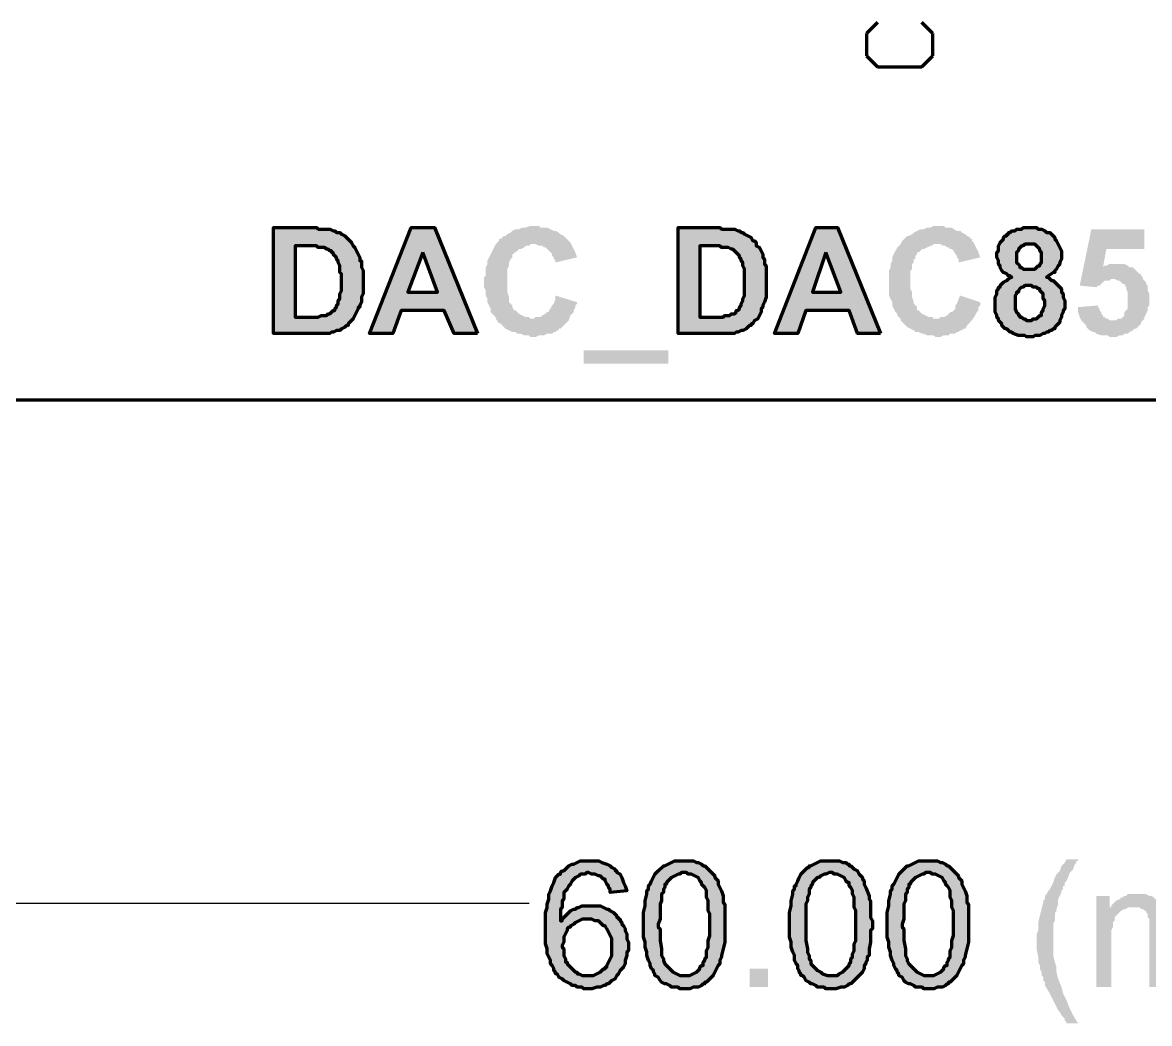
# Model space of a CAD drawing. Header units: millimetres. Extents: x 0.6 to 86.1, y 0.6 to 60.6.
# Drawn here: x 25.42 to 42.67, y 0.64 to 15.97 of the extents above; entities that cross this region are included whole.
import ezdxf

# ---------------------------------------------------------------- set-up
doc = ezdxf.new("R2010")
doc.units = ezdxf.units.MM
doc.layers.add('PDF3_0', color=7, linetype='Continuous')

msp = doc.modelspace()

# ---------------------------------------------------------------- hatches: boundary and pattern name
at = {"layer": 'PDF3_0', "true_color": 0x008000}
h = msp.add_hatch(color=96, dxfattribs=at)
h.paths.add_polyline_path([(29.946, 12.809), (29.997, 12.809), (30.023, 12.809), (30.124, 12.809), (30.175, 12.783), (30.2, 12.783), (30.226, 12.758), (30.277, 12.758), (30.302, 12.732), (30.352, 12.707), (30.378, 12.682), (30.454, 12.606), (30.48, 12.555), (30.505, 12.529), (30.53, 12.479), (30.581, 12.377), (30.581, 12.326), (30.607, 12.326), (30.607, 12.225), (30.632, 12.174), (30.632, 11.818), (30.607, 11.767), (30.607, 11.691), (30.581, 11.641), (30.581, 11.615), (30.556, 11.615), (30.556, 11.59), (30.53, 11.539), (30.505, 11.488), (30.48, 11.437), (30.403, 11.361), (30.403, 11.335), (30.378, 11.335), (30.352, 11.31), (30.302, 11.284), (30.277, 11.26), (30.226, 11.26), (30.175, 11.234), (30.149, 11.234), (30.124, 11.209), (29.261, 11.209), (29.261, 12.834), (29.921, 12.834)])
h.paths.add_polyline_path([(29.819, 12.555), (29.591, 12.555), (29.591, 11.463), (29.946, 11.463), (29.997, 11.488), (30.074, 11.488), (30.099, 11.513), (30.124, 11.513), (30.175, 11.564), (30.2, 11.564), (30.2, 11.59), (30.226, 11.615), (30.226, 11.641), (30.251, 11.666), (30.251, 11.716), (30.277, 11.742), (30.277, 11.818), (30.302, 11.869), (30.302, 12.123), (30.277, 12.148), (30.277, 12.25), (30.251, 12.3), (30.251, 12.326), (30.226, 12.351), (30.226, 12.377), (30.175, 12.428), (30.175, 12.453), (30.149, 12.453), (30.149, 12.479), (30.124, 12.479), (30.099, 12.504), (30.074, 12.504), (30.048, 12.529), (29.946, 12.529), (29.921, 12.555), (29.845, 12.555)], flags=16)
h = msp.add_hatch(color=96, dxfattribs=at)
h.paths.add_polyline_path([(32.384, 11.209), (32.029, 11.209), (31.877, 11.564), (31.216, 11.564), (31.09, 11.209), (30.733, 11.209), (31.368, 12.834), (31.725, 12.834)])
h.paths.add_polyline_path([(31.546, 12.453), (31.318, 11.844), (31.775, 11.844)], flags=16)
for points in [[(33.299, 12.86), (33.325, 12.86), (33.35, 12.834), (33.451, 12.834), (33.553, 12.783), (33.579, 12.783), (33.629, 12.758), (33.654, 12.732), (33.705, 12.707), (33.731, 12.682), (33.782, 12.631), (33.807, 12.606), (33.858, 12.504), (33.883, 12.453), (33.909, 12.377), (33.579, 12.3), (33.579, 12.326), (33.553, 12.351), (33.553, 12.377), (33.528, 12.402), (33.528, 12.428), (33.477, 12.479), (33.451, 12.504), (33.426, 12.529), (33.4, 12.529), (33.376, 12.555), (33.325, 12.555), (33.274, 12.58), (33.197, 12.58), (33.172, 12.555), (33.121, 12.555), (33.096, 12.529), (33.045, 12.504), (33.019, 12.504), (32.994, 12.479), (32.969, 12.453), (32.944, 12.453), (32.944, 12.428), (32.918, 12.428), (32.918, 12.377), (32.893, 12.351), (32.867, 12.3), (32.867, 12.25), (32.842, 12.199), (32.842, 11.844), (32.867, 11.767), (32.867, 11.691), (32.893, 11.666), (32.918, 11.641), (32.918, 11.615), (32.944, 11.564), (32.969, 11.564), (32.994, 11.539), (33.019, 11.513), (33.07, 11.488), (33.121, 11.463), (33.172, 11.463), (33.197, 11.437), (33.248, 11.437), (33.274, 11.463), (33.35, 11.463), (33.376, 11.488), (33.426, 11.513), (33.451, 11.539), (33.477, 11.539), (33.477, 11.564), (33.502, 11.59), (33.528, 11.641), (33.553, 11.666), (33.579, 11.742), (33.579, 11.793), (33.909, 11.691), (33.909, 11.666), (33.883, 11.641), (33.883, 11.615), (33.858, 11.564), (33.858, 11.539), (33.807, 11.488), (33.782, 11.412), (33.654, 11.284), (33.629, 11.284), (33.629, 11.26), (33.603, 11.26), (33.579, 11.234), (33.553, 11.234), (33.528, 11.209), (33.451, 11.209), (33.4, 11.183), (33.325, 11.183), (33.274, 11.158), (33.197, 11.158), (33.172, 11.183), (33.096, 11.183), (33.045, 11.209), (32.994, 11.209), (32.969, 11.234), (32.918, 11.234), (32.867, 11.26), (32.816, 11.284), (32.791, 11.31), (32.741, 11.361), (32.69, 11.386), (32.69, 11.412), (32.664, 11.437), (32.664, 11.463), (32.639, 11.488), (32.588, 11.539), (32.588, 11.59), (32.563, 11.641), (32.537, 11.691), (32.537, 11.742), (32.512, 11.793), (32.512, 11.869), (32.486, 11.92), (32.486, 12.072), (32.512, 12.097), (32.512, 12.225), (32.537, 12.276), (32.537, 12.326), (32.563, 12.377), (32.588, 12.428), (32.613, 12.479), (32.639, 12.529), (32.664, 12.58), (32.715, 12.631), (32.715, 12.657), (32.741, 12.657), (32.791, 12.707), (32.816, 12.707), (32.842, 12.732), (32.893, 12.758), (32.918, 12.783), (32.969, 12.809), (33.019, 12.809), (33.07, 12.834), (33.121, 12.834), (33.197, 12.86), (33.274, 12.86)], [(39.497, 12.86), (39.522, 12.86), (39.548, 12.834), (39.649, 12.834), (39.674, 12.809), (39.725, 12.783), (39.776, 12.783), (39.801, 12.758), (39.852, 12.732), (39.878, 12.707), (39.929, 12.682), (39.929, 12.657), (39.954, 12.657), (39.954, 12.631), (39.979, 12.606), (40.03, 12.504), (40.055, 12.453), (40.081, 12.377), (39.751, 12.3), (39.751, 12.351), (39.725, 12.377), (39.725, 12.402), (39.7, 12.428), (39.674, 12.479), (39.649, 12.504), (39.623, 12.504), (39.598, 12.529), (39.573, 12.529), (39.548, 12.555), (39.522, 12.555), (39.471, 12.58), (39.369, 12.58), (39.345, 12.555), (39.319, 12.555), (39.217, 12.504), (39.192, 12.504), (39.166, 12.479), (39.141, 12.453), (39.116, 12.453), (39.116, 12.428), (39.09, 12.402), (39.09, 12.351), (39.065, 12.351), (39.065, 12.3), (39.039, 12.276), (39.039, 12.199), (39.014, 12.174), (39.014, 11.894), (39.039, 11.844), (39.039, 11.767), (39.065, 11.691), (39.065, 11.666), (39.116, 11.615), (39.116, 11.564), (39.141, 11.564), (39.166, 11.539), (39.192, 11.513), (39.243, 11.488), (39.294, 11.463), (39.345, 11.463), (39.369, 11.437), (39.446, 11.437), (39.471, 11.463), (39.522, 11.463), (39.573, 11.488), (39.623, 11.539), (39.649, 11.539), (39.7, 11.59), (39.7, 11.641), (39.725, 11.666), (39.751, 11.742), (39.776, 11.793), (40.081, 11.691), (40.081, 11.641), (40.055, 11.615), (40.055, 11.564), (40.03, 11.539), (40.004, 11.488), (39.954, 11.412), (39.878, 11.335), (39.852, 11.284), (39.827, 11.284), (39.801, 11.26), (39.776, 11.26), (39.751, 11.234), (39.725, 11.234), (39.7, 11.209), (39.623, 11.209), (39.598, 11.183), (39.522, 11.183), (39.471, 11.158), (39.395, 11.158), (39.369, 11.183), (39.268, 11.183), (39.217, 11.209), (39.192, 11.209), (39.141, 11.234), (39.09, 11.234), (39.065, 11.26), (39.014, 11.284), (38.963, 11.31), (38.913, 11.361), (38.862, 11.412), (38.862, 11.437), (38.836, 11.463), (38.811, 11.488), (38.811, 11.513), (38.785, 11.539), (38.734, 11.641), (38.734, 11.691), (38.71, 11.742), (38.684, 11.793), (38.684, 12.174), (38.71, 12.225), (38.71, 12.276), (38.734, 12.326), (38.734, 12.377), (38.785, 12.479), (38.811, 12.529), (38.862, 12.58), (38.887, 12.631), (38.963, 12.707), (38.988, 12.707), (39.039, 12.732), (39.065, 12.758), (39.116, 12.783), (39.166, 12.809), (39.217, 12.809), (39.268, 12.834), (39.319, 12.834), (39.369, 12.86), (39.471, 12.86)], [(42.596, 12.504), (42.012, 12.504), (41.961, 12.225), (41.986, 12.25), (42.012, 12.25), (42.062, 12.276), (42.29, 12.276), (42.341, 12.25), (42.367, 12.225), (42.418, 12.225), (42.443, 12.199), (42.519, 12.123), (42.545, 12.123), (42.545, 12.097), (42.57, 12.072), (42.57, 12.047), (42.621, 11.996), (42.621, 11.971), (42.646, 11.945), (42.646, 11.869), (42.671, 11.818), (42.671, 11.641), (42.646, 11.615), (42.646, 11.564), (42.621, 11.513), (42.596, 11.463), (42.596, 11.437), (42.545, 11.386), (42.545, 11.361), (42.468, 11.284), (42.443, 11.284), (42.418, 11.26), (42.367, 11.234), (42.341, 11.209), (42.29, 11.209), (42.265, 11.183), (42.215, 11.183), (42.164, 11.158), (42.062, 11.158), (42.036, 11.183), (41.935, 11.183), (41.859, 11.209), (41.833, 11.234), (41.808, 11.234), (41.757, 11.26), (41.732, 11.284), (41.706, 11.31), (41.706, 11.335), (41.63, 11.412), (41.605, 11.463), (41.58, 11.539), (41.58, 11.615), (41.884, 11.641), (41.884, 11.615), (41.91, 11.59), (41.91, 11.564), (41.935, 11.539), (41.935, 11.513), (41.961, 11.488), (41.961, 11.463), (41.986, 11.463), (42.012, 11.437), (42.036, 11.437), (42.062, 11.412), (42.164, 11.412), (42.189, 11.437), (42.24, 11.437), (42.265, 11.463), (42.29, 11.488), (42.29, 11.539), (42.341, 11.59), (42.341, 11.844), (42.316, 11.894), (42.316, 11.92), (42.29, 11.971), (42.265, 11.971), (42.24, 11.996), (42.215, 12.021), (42.189, 12.021), (42.138, 12.047), (42.087, 12.047), (42.062, 12.021), (41.986, 12.021), (41.91, 11.945), (41.884, 11.945), (41.859, 11.92), (41.605, 11.945), (41.783, 12.809), (42.596, 12.809)], [(35.306, 10.751), (34.01, 10.751), (34.01, 10.955), (35.306, 10.955)], [(41.58, 3.157), (41.58, 3.132), (41.554, 3.132), (41.554, 3.107), (41.529, 3.081), (41.503, 3.005), (41.452, 2.954), (41.427, 2.878), (41.402, 2.827), (41.376, 2.801), (41.376, 2.75), (41.351, 2.75), (41.351, 2.7), (41.325, 2.675), (41.325, 2.649), (41.274, 2.547), (41.274, 2.472), (41.249, 2.395), (41.249, 2.344), (41.224, 2.344), (41.224, 2.217), (41.199, 2.166), (41.199, 1.684), (41.224, 1.582), (41.249, 1.507), (41.249, 1.43), (41.274, 1.328), (41.325, 1.201), (41.351, 1.1), (41.402, 0.998), (41.452, 0.872), (41.503, 0.77), (41.58, 0.643), (41.402, 0.643), (41.402, 0.668), (41.376, 0.694), (41.376, 0.719), (41.325, 0.77), (41.3, 0.821), (41.274, 0.846), (41.249, 0.897), (41.224, 0.947), (41.199, 0.998), (41.148, 1.1), (41.071, 1.227), (41.071, 1.278), (41.046, 1.303), (41.046, 1.354), (41.02, 1.379), (41.02, 1.43), (40.995, 1.481), (40.995, 1.531), (40.97, 1.582), (40.97, 1.659), (40.945, 1.785), (40.945, 2.014), (40.97, 2.065), (40.97, 2.192), (40.995, 2.294), (41.02, 2.395), (41.046, 2.497), (41.046, 2.523), (41.071, 2.547), (41.071, 2.598), (41.097, 2.624), (41.122, 2.675), (41.148, 2.7), (41.173, 2.75), (41.199, 2.801), (41.224, 2.878), (41.249, 2.929), (41.3, 2.979), (41.325, 3.056), (41.376, 3.107), (41.402, 3.157)], [(43.357, 2.624), (43.383, 2.624), (43.434, 2.624), (43.484, 2.598), (43.586, 2.547), (43.637, 2.523), (43.663, 2.497), (43.663, 2.472), (43.687, 2.446), (43.687, 2.421), (43.713, 2.395), (43.713, 2.344), (43.738, 2.319), (43.738, 1.201), (43.51, 1.201), (43.51, 2.217), (43.484, 2.268), (43.484, 2.319), (43.459, 2.319), (43.459, 2.344), (43.408, 2.395), (43.383, 2.395), (43.357, 2.421), (43.18, 2.421), (43.129, 2.395), (43.103, 2.395), (43.052, 2.37), (43.027, 2.319), (43.002, 2.319), (42.976, 2.294), (42.976, 2.243), (42.951, 2.217), (42.925, 2.166), (42.925, 1.201), (42.671, 1.201), (42.671, 2.243), (42.646, 2.268), (42.646, 2.319), (42.621, 2.344), (42.621, 2.37), (42.596, 2.37), (42.57, 2.395), (42.545, 2.395), (42.519, 2.421), (42.341, 2.421), (42.316, 2.395), (42.29, 2.395), (42.24, 2.37), (42.215, 2.344), (42.189, 2.319), (42.138, 2.268), (42.138, 2.217), (42.113, 2.192), (42.113, 2.116), (42.087, 2.065), (42.087, 1.201), (41.859, 1.201), (41.859, 2.598), (42.062, 2.598), (42.062, 2.421), (42.087, 2.421), (42.087, 2.446), (42.164, 2.523), (42.215, 2.547), (42.24, 2.573), (42.265, 2.573), (42.29, 2.598), (42.316, 2.598), (42.341, 2.624), (42.621, 2.624), (42.671, 2.598), (42.697, 2.598), (42.748, 2.573), (42.748, 2.547), (42.773, 2.547), (42.799, 2.523), (42.824, 2.497), (42.849, 2.472), (42.874, 2.421), (42.874, 2.395), (42.9, 2.395), (42.9, 2.421), (43.002, 2.523), (43.027, 2.547), (43.052, 2.547), (43.103, 2.573), (43.129, 2.598), (43.18, 2.624), (43.332, 2.624)], [(36.83, 1.201), (36.55, 1.201), (36.55, 1.481), (36.83, 1.481)]]:
    msp.add_hatch(color=96, dxfattribs=at).paths.add_polyline_path(points, flags=16)
h = msp.add_hatch(color=96, dxfattribs=at)
h.paths.add_polyline_path([(36.118, 12.809), (36.169, 12.809), (36.22, 12.809), (36.322, 12.809), (36.372, 12.783), (36.398, 12.783), (36.423, 12.758), (36.449, 12.758), (36.474, 12.732), (36.525, 12.707), (36.576, 12.682), (36.601, 12.631), (36.627, 12.631), (36.652, 12.606), (36.652, 12.555), (36.702, 12.529), (36.728, 12.479), (36.753, 12.428), (36.753, 12.377), (36.779, 12.351), (36.779, 12.276), (36.804, 12.25), (36.804, 11.767), (36.779, 11.691), (36.753, 11.641), (36.753, 11.615), (36.728, 11.59), (36.728, 11.539), (36.702, 11.488), (36.678, 11.437), (36.627, 11.412), (36.601, 11.361), (36.576, 11.361), (36.576, 11.335), (36.55, 11.335), (36.499, 11.284), (36.449, 11.26), (36.423, 11.26), (36.372, 11.234), (36.347, 11.234), (36.322, 11.209), (35.458, 11.209), (35.458, 12.834), (36.093, 12.834)])
h.paths.add_polyline_path([(35.992, 12.555), (35.788, 12.555), (35.788, 11.463), (36.144, 11.463), (36.169, 11.488), (36.246, 11.488), (36.271, 11.513), (36.322, 11.513), (36.347, 11.539), (36.347, 11.564), (36.372, 11.564), (36.398, 11.59), (36.398, 11.615), (36.423, 11.641), (36.423, 11.666), (36.449, 11.716), (36.449, 11.742), (36.474, 11.793), (36.474, 12.199), (36.449, 12.25), (36.449, 12.3), (36.423, 12.326), (36.423, 12.351), (36.398, 12.377), (36.398, 12.402), (36.322, 12.479), (36.296, 12.504), (36.271, 12.504), (36.22, 12.529), (36.118, 12.529), (36.093, 12.555), (36.043, 12.555)], flags=16)
h = msp.add_hatch(color=96, dxfattribs=at)
h.paths.add_polyline_path([(38.557, 11.209), (38.201, 11.209), (38.074, 11.564), (37.414, 11.564), (37.287, 11.209), (36.931, 11.209), (37.566, 12.834), (37.897, 12.834)])
h.paths.add_polyline_path([(37.718, 12.453), (37.515, 11.844), (37.947, 11.844)], flags=16)
h = msp.add_hatch(color=96, dxfattribs=at)
h.paths.add_polyline_path([(40.868, 12.834), (40.894, 12.834), (40.919, 12.834), (40.945, 12.834), (40.97, 12.809), (41.02, 12.809), (41.071, 12.783), (41.097, 12.758), (41.148, 12.758), (41.224, 12.682), (41.224, 12.657), (41.249, 12.631), (41.3, 12.529), (41.325, 12.479), (41.325, 12.351), (41.3, 12.3), (41.3, 12.276), (41.274, 12.25), (41.249, 12.199), (41.224, 12.174), (41.224, 12.148), (41.199, 12.148), (41.173, 12.123), (41.122, 12.097), (41.097, 12.072), (41.122, 12.072), (41.173, 12.021), (41.199, 12.021), (41.249, 11.971), (41.325, 11.894), (41.325, 11.844), (41.351, 11.818), (41.351, 11.767), (41.376, 11.716), (41.376, 11.59), (41.351, 11.564), (41.351, 11.539), (41.325, 11.488), (41.325, 11.463), (41.3, 11.412), (41.3, 11.386), (41.224, 11.31), (41.224, 11.284), (41.199, 11.284), (41.173, 11.26), (41.148, 11.26), (41.122, 11.234), (41.097, 11.234), (41.071, 11.209), (41.046, 11.209), (40.995, 11.183), (40.919, 11.183), (40.894, 11.158), (40.792, 11.158), (40.767, 11.183), (40.665, 11.183), (40.588, 11.209), (40.564, 11.234), (40.538, 11.234), (40.513, 11.26), (40.487, 11.284), (40.462, 11.284), (40.411, 11.335), (40.411, 11.361), (40.385, 11.386), (40.361, 11.412), (40.361, 11.437), (40.335, 11.463), (40.335, 11.488), (40.31, 11.539), (40.31, 11.767), (40.335, 11.818), (40.335, 11.869), (40.361, 11.894), (40.361, 11.92), (40.385, 11.92), (40.385, 11.945), (40.436, 11.996), (40.487, 12.021), (40.513, 12.047), (40.564, 12.072), (40.538, 12.097), (40.513, 12.097), (40.487, 12.123), (40.436, 12.148), (40.411, 12.174), (40.385, 12.225), (40.385, 12.25), (40.361, 12.276), (40.361, 12.326), (40.335, 12.377), (40.335, 12.453), (40.361, 12.479), (40.361, 12.555), (40.385, 12.606), (40.436, 12.657), (40.436, 12.682), (40.462, 12.707), (40.487, 12.707), (40.487, 12.732), (40.513, 12.732), (40.513, 12.758), (40.538, 12.758), (40.564, 12.783), (40.614, 12.783), (40.639, 12.809), (40.716, 12.809), (40.741, 12.834), (40.843, 12.834)])
h.paths.add_polyline_path([(40.843, 11.945), (40.817, 11.945), (40.792, 11.945), (40.767, 11.945), (40.741, 11.92), (40.716, 11.92), (40.69, 11.894), (40.665, 11.869), (40.665, 11.844), (40.639, 11.844), (40.639, 11.818), (40.614, 11.793), (40.614, 11.59), (40.639, 11.539), (40.665, 11.513), (40.665, 11.488), (40.69, 11.488), (40.69, 11.463), (40.716, 11.463), (40.741, 11.437), (40.767, 11.437), (40.792, 11.412), (40.868, 11.412), (40.894, 11.437), (40.945, 11.437), (40.995, 11.488), (41.02, 11.488), (41.02, 11.539), (41.046, 11.564), (41.046, 11.59), (41.071, 11.641), (41.071, 11.716), (41.046, 11.742), (41.046, 11.818), (40.995, 11.869), (40.995, 11.894), (40.97, 11.894), (40.945, 11.92), (40.894, 11.92), (40.868, 11.945)], flags=16)
h.paths.add_polyline_path([(40.843, 12.58), (40.817, 12.58), (40.792, 12.58), (40.767, 12.58), (40.741, 12.555), (40.716, 12.555), (40.665, 12.504), (40.665, 12.479), (40.639, 12.453), (40.639, 12.3), (40.665, 12.276), (40.69, 12.25), (40.69, 12.225), (40.716, 12.225), (40.741, 12.199), (40.919, 12.199), (40.97, 12.25), (40.995, 12.25), (40.995, 12.276), (41.02, 12.3), (41.02, 12.453), (40.995, 12.479), (40.995, 12.504), (40.97, 12.529), (40.919, 12.58), (40.868, 12.58)], flags=16)
h = msp.add_hatch(color=96, dxfattribs=at)
h.paths.add_polyline_path([(34.137, 3.132), (34.163, 3.132), (34.188, 3.132), (34.239, 3.132), (34.29, 3.107), (34.366, 3.081), (34.417, 3.056), (34.442, 3.03), (34.493, 3.005), (34.493, 2.979), (34.518, 2.979), (34.518, 2.954), (34.569, 2.929), (34.595, 2.878), (34.62, 2.801), (34.645, 2.75), (34.67, 2.675), (34.417, 2.649), (34.417, 2.7), (34.392, 2.726), (34.392, 2.75), (34.366, 2.776), (34.341, 2.827), (34.341, 2.852), (34.315, 2.852), (34.264, 2.903), (34.239, 2.903), (34.188, 2.929), (34.137, 2.929), (34.086, 2.954), (34.061, 2.954), (34.035, 2.929), (33.96, 2.929), (33.934, 2.903), (33.883, 2.878), (33.832, 2.827), (33.807, 2.776), (33.782, 2.75), (33.756, 2.7), (33.705, 2.649), (33.705, 2.547), (33.68, 2.523), (33.68, 2.421), (33.654, 2.395), (33.654, 2.217), (33.68, 2.217), (33.68, 2.243), (33.731, 2.294), (33.782, 2.344), (33.807, 2.37), (33.858, 2.395), (33.883, 2.395), (33.909, 2.421), (33.934, 2.421), (33.985, 2.446), (34.264, 2.446), (34.366, 2.395), (34.392, 2.395), (34.417, 2.37), (34.467, 2.344), (34.493, 2.319), (34.518, 2.294), (34.518, 2.268), (34.544, 2.268), (34.544, 2.243), (34.569, 2.243), (34.569, 2.217), (34.595, 2.192), (34.595, 2.166), (34.62, 2.141), (34.645, 2.091), (34.645, 2.065), (34.67, 2.014), (34.67, 1.938), (34.696, 1.887), (34.696, 1.76), (34.67, 1.735), (34.67, 1.684), (34.645, 1.608), (34.645, 1.557), (34.62, 1.507), (34.569, 1.456), (34.544, 1.405), (34.518, 1.379), (34.493, 1.328), (34.442, 1.303), (34.392, 1.252), (34.366, 1.252), (34.341, 1.227), (34.315, 1.227), (34.264, 1.201), (34.213, 1.201), (34.137, 1.176), (34.01, 1.176), (33.985, 1.201), (33.909, 1.201), (33.883, 1.227), (33.832, 1.227), (33.807, 1.252), (33.756, 1.278), (33.705, 1.303), (33.68, 1.328), (33.629, 1.354), (33.603, 1.405), (33.579, 1.405), (33.579, 1.43), (33.553, 1.456), (33.553, 1.481), (33.528, 1.531), (33.502, 1.557), (33.502, 1.608), (33.451, 1.71), (33.451, 1.785), (33.426, 1.862), (33.426, 2.344), (33.451, 2.421), (33.451, 2.472), (33.477, 2.547), (33.477, 2.624), (33.502, 2.675), (33.528, 2.75), (33.553, 2.801), (33.579, 2.878), (33.629, 2.929), (33.654, 2.929), (33.654, 2.954), (33.68, 2.979), (33.705, 2.979), (33.782, 3.056), (33.832, 3.081), (33.858, 3.081), (33.96, 3.132)])
h.paths.add_polyline_path([(34.061, 2.243), (34.035, 2.243), (33.985, 2.243), (33.883, 2.192), (33.858, 2.166), (33.807, 2.141), (33.807, 2.116), (33.782, 2.116), (33.756, 2.091), (33.756, 2.065), (33.705, 1.963), (33.705, 1.887), (33.68, 1.836), (33.68, 1.811), (33.705, 1.785), (33.705, 1.684), (33.731, 1.633), (33.731, 1.582), (33.756, 1.582), (33.756, 1.557), (33.883, 1.43), (33.909, 1.43), (33.909, 1.405), (33.934, 1.405), (33.985, 1.379), (34.163, 1.379), (34.213, 1.405), (34.264, 1.43), (34.315, 1.481), (34.341, 1.481), (34.341, 1.507), (34.366, 1.507), (34.366, 1.531), (34.417, 1.633), (34.442, 1.684), (34.442, 1.938), (34.417, 1.989), (34.366, 2.091), (34.341, 2.141), (34.315, 2.141), (34.239, 2.217), (34.188, 2.217), (34.137, 2.243)], flags=16)
h = msp.add_hatch(color=96, dxfattribs=at)
h.paths.add_polyline_path([(35.611, 3.132), (35.636, 3.132), (35.686, 3.132), (35.737, 3.107), (35.763, 3.107), (35.814, 3.081), (35.839, 3.056), (35.864, 3.056), (35.941, 2.979), (35.992, 2.929), (36.017, 2.903), (36.017, 2.878), (36.043, 2.852), (36.067, 2.827), (36.067, 2.776), (36.093, 2.726), (36.118, 2.675), (36.144, 2.598), (36.144, 2.497), (36.169, 2.472), (36.169, 1.887), (36.144, 1.785), (36.118, 1.684), (36.118, 1.659), (36.093, 1.608), (36.093, 1.557), (36.067, 1.531), (36.043, 1.481), (35.992, 1.379), (35.941, 1.328), (35.89, 1.278), (35.864, 1.278), (35.864, 1.252), (35.839, 1.252), (35.814, 1.227), (35.763, 1.201), (35.686, 1.201), (35.636, 1.176), (35.483, 1.176), (35.458, 1.201), (35.357, 1.201), (35.331, 1.227), (35.28, 1.252), (35.255, 1.252), (35.204, 1.278), (35.179, 1.303), (35.153, 1.354), (35.102, 1.379), (35.102, 1.405), (35.077, 1.43), (35.077, 1.456), (35.051, 1.481), (35.027, 1.531), (35.027, 1.557), (35.001, 1.608), (34.976, 1.684), (34.976, 1.735), (34.95, 1.811), (34.95, 1.887), (34.925, 1.963), (34.925, 2.344), (34.95, 2.446), (34.95, 2.523), (34.976, 2.624), (34.976, 2.675), (35.001, 2.7), (35.001, 2.75), (35.027, 2.776), (35.051, 2.827), (35.102, 2.929), (35.153, 2.979), (35.23, 3.056), (35.255, 3.056), (35.407, 3.132), (35.585, 3.132)])
h.paths.add_polyline_path([(35.56, 2.954), (35.534, 2.954), (35.509, 2.954), (35.483, 2.929), (35.458, 2.929), (35.407, 2.903), (35.357, 2.878), (35.28, 2.801), (35.28, 2.776), (35.255, 2.776), (35.255, 2.726), (35.23, 2.7), (35.23, 2.649), (35.204, 2.624), (35.204, 2.523), (35.179, 2.472), (35.179, 2.243), (35.153, 2.166), (35.153, 2.116), (35.179, 2.091), (35.179, 1.913), (35.204, 1.785), (35.204, 1.684), (35.23, 1.633), (35.23, 1.608), (35.255, 1.557), (35.28, 1.531), (35.306, 1.507), (35.382, 1.43), (35.433, 1.405), (35.483, 1.379), (35.636, 1.379), (35.686, 1.405), (35.737, 1.43), (35.788, 1.481), (35.788, 1.507), (35.814, 1.531), (35.839, 1.531), (35.839, 1.582), (35.864, 1.608), (35.864, 1.633), (35.89, 1.659), (35.89, 1.76), (35.915, 1.811), (35.915, 1.913), (35.941, 1.989), (35.941, 2.319), (35.915, 2.37), (35.915, 2.523), (35.89, 2.573), (35.89, 2.675), (35.864, 2.726), (35.814, 2.776), (35.814, 2.801), (35.788, 2.827), (35.763, 2.878), (35.661, 2.929), (35.611, 2.929), (35.585, 2.954)], flags=16)
h = msp.add_hatch(color=96, dxfattribs=at)
h.paths.add_polyline_path([(37.846, 3.132), (37.871, 3.132), (37.921, 3.132), (37.972, 3.107), (38.023, 3.107), (38.049, 3.081), (38.074, 3.081), (38.074, 3.056), (38.1, 3.056), (38.125, 3.03), (38.15, 3.005), (38.201, 2.979), (38.227, 2.929), (38.278, 2.878), (38.278, 2.852), (38.303, 2.827), (38.303, 2.776), (38.328, 2.726), (38.353, 2.675), (38.379, 2.598), (38.379, 2.547), (38.404, 2.523), (38.404, 2.268), (38.43, 2.217), (38.43, 2.091), (38.404, 2.065), (38.404, 1.887), (38.379, 1.785), (38.379, 1.684), (38.353, 1.659), (38.353, 1.608), (38.328, 1.582), (38.328, 1.557), (38.303, 1.531), (38.303, 1.481), (38.278, 1.43), (38.176, 1.328), (38.125, 1.278), (38.1, 1.252), (38.074, 1.252), (38.049, 1.227), (37.998, 1.201), (37.947, 1.201), (37.871, 1.176), (37.718, 1.176), (37.694, 1.201), (37.592, 1.201), (37.566, 1.227), (37.515, 1.252), (37.49, 1.252), (37.465, 1.278), (37.414, 1.303), (37.388, 1.354), (37.363, 1.379), (37.337, 1.379), (37.337, 1.405), (37.312, 1.43), (37.312, 1.456), (37.287, 1.481), (37.287, 1.531), (37.262, 1.557), (37.236, 1.608), (37.236, 1.684), (37.211, 1.735), (37.185, 1.811), (37.185, 1.887), (37.16, 1.963), (37.16, 2.344), (37.185, 2.446), (37.185, 2.523), (37.211, 2.624), (37.211, 2.675), (37.236, 2.7), (37.236, 2.75), (37.262, 2.75), (37.262, 2.776), (37.287, 2.827), (37.312, 2.878), (37.337, 2.929), (37.388, 2.979), (37.439, 3.03), (37.465, 3.03), (37.465, 3.056), (37.49, 3.056), (37.541, 3.081), (37.643, 3.132), (37.82, 3.132)])
h.paths.add_polyline_path([(37.795, 2.954), (37.769, 2.954), (37.718, 2.929), (37.694, 2.929), (37.643, 2.903), (37.617, 2.878), (37.592, 2.878), (37.515, 2.801), (37.515, 2.776), (37.49, 2.75), (37.49, 2.726), (37.465, 2.7), (37.465, 2.624), (37.439, 2.573), (37.439, 2.523), (37.414, 2.472), (37.414, 1.913), (37.439, 1.785), (37.439, 1.735), (37.465, 1.684), (37.465, 1.633), (37.49, 1.608), (37.49, 1.557), (37.515, 1.531), (37.541, 1.507), (37.592, 1.456), (37.643, 1.43), (37.668, 1.405), (37.744, 1.379), (37.897, 1.379), (37.921, 1.405), (37.972, 1.43), (38.049, 1.507), (38.074, 1.531), (38.074, 1.557), (38.1, 1.582), (38.1, 1.633), (38.125, 1.659), (38.125, 1.71), (38.15, 1.76), (38.15, 1.862), (38.176, 1.913), (38.176, 2.37), (38.15, 2.421), (38.15, 2.573), (38.125, 2.624), (38.125, 2.675), (38.1, 2.726), (38.074, 2.75), (38.074, 2.801), (38.049, 2.801), (38.023, 2.827), (37.998, 2.878), (37.947, 2.903), (37.897, 2.929), (37.846, 2.929), (37.82, 2.954)], flags=16)
h = msp.add_hatch(color=96, dxfattribs=at)
h.paths.add_polyline_path([(39.345, 3.132), (39.369, 3.132), (39.42, 3.132), (39.471, 3.107), (39.497, 3.107), (39.548, 3.081), (39.573, 3.056), (39.598, 3.056), (39.674, 2.979), (39.725, 2.929), (39.751, 2.903), (39.751, 2.878), (39.776, 2.852), (39.801, 2.827), (39.801, 2.776), (39.827, 2.726), (39.852, 2.675), (39.878, 2.598), (39.878, 2.497), (39.903, 2.472), (39.903, 1.887), (39.878, 1.785), (39.852, 1.684), (39.852, 1.659), (39.827, 1.608), (39.827, 1.557), (39.801, 1.531), (39.776, 1.481), (39.751, 1.43), (39.725, 1.379), (39.674, 1.328), (39.623, 1.278), (39.598, 1.278), (39.598, 1.252), (39.573, 1.252), (39.548, 1.227), (39.497, 1.201), (39.42, 1.201), (39.369, 1.176), (39.217, 1.176), (39.192, 1.201), (39.09, 1.201), (39.065, 1.227), (39.014, 1.252), (38.988, 1.252), (38.938, 1.278), (38.913, 1.303), (38.887, 1.354), (38.836, 1.379), (38.836, 1.405), (38.811, 1.43), (38.811, 1.456), (38.785, 1.481), (38.76, 1.531), (38.76, 1.557), (38.734, 1.608), (38.71, 1.684), (38.71, 1.735), (38.684, 1.811), (38.684, 1.887), (38.659, 1.963), (38.659, 2.344), (38.684, 2.446), (38.684, 2.523), (38.71, 2.624), (38.71, 2.675), (38.734, 2.7), (38.734, 2.75), (38.76, 2.776), (38.836, 2.929), (38.887, 2.979), (38.938, 3.03), (38.963, 3.056), (38.988, 3.056), (39.141, 3.132), (39.319, 3.132)])
h.paths.add_polyline_path([(39.294, 2.954), (39.268, 2.954), (39.243, 2.954), (39.217, 2.929), (39.192, 2.929), (39.141, 2.903), (39.09, 2.878), (39.014, 2.801), (39.014, 2.776), (38.988, 2.776), (38.988, 2.726), (38.963, 2.7), (38.963, 2.649), (38.938, 2.624), (38.938, 2.523), (38.913, 2.472), (38.913, 2.243), (38.887, 2.166), (38.887, 2.116), (38.913, 2.091), (38.913, 1.913), (38.938, 1.785), (38.938, 1.684), (38.963, 1.633), (38.963, 1.608), (38.988, 1.557), (39.014, 1.531), (39.039, 1.507), (39.116, 1.43), (39.166, 1.405), (39.217, 1.379), (39.369, 1.379), (39.471, 1.43), (39.522, 1.481), (39.522, 1.507), (39.548, 1.531), (39.573, 1.531), (39.573, 1.582), (39.598, 1.608), (39.598, 1.633), (39.623, 1.659), (39.623, 1.76), (39.649, 1.811), (39.649, 1.913), (39.674, 1.989), (39.674, 2.37), (39.649, 2.421), (39.649, 2.523), (39.623, 2.573), (39.623, 2.675), (39.598, 2.726), (39.573, 2.75), (39.548, 2.776), (39.548, 2.801), (39.522, 2.827), (39.497, 2.878), (39.395, 2.929), (39.345, 2.929), (39.319, 2.954)], flags=16)

# ---------------------------------------------------------------- linework, layer by layer
at = {"layer": 'PDF3_0', "color": 96, "lineweight": 70, "true_color": 0x008000}
for points in [[(38.507, 15.975), (38.338, 15.806)], [(39.354, 15.806), (39.185, 15.975)], [(38.338, 15.806), (38.338, 15.467)], [(39.354, 15.467), (39.354, 15.806)], [(38.338, 15.467), (38.507, 15.298)], [(39.185, 15.298), (39.354, 15.467)], [(38.507, 15.298), (39.185, 15.298)], [(29.819, 12.555), (29.591, 12.555), (29.591, 11.463), (29.946, 11.463), (29.997, 11.488), (30.074, 11.488), (30.099, 11.513), (30.124, 11.513), (30.175, 11.564), (30.2, 11.564), (30.2, 11.59), (30.226, 11.615), (30.226, 11.641), (30.251, 11.666), (30.251, 11.716), (30.277, 11.742), (30.277, 11.818), (30.302, 11.869), (30.302, 12.123), (30.277, 12.148), (30.277, 12.25), (30.251, 12.3), (30.251, 12.326), (30.226, 12.351), (30.226, 12.377), (30.175, 12.428), (30.175, 12.453), (30.149, 12.453), (30.149, 12.479), (30.124, 12.479), (30.099, 12.504), (30.074, 12.504), (30.048, 12.529), (29.946, 12.529), (29.921, 12.555), (29.845, 12.555), (29.819, 12.555)], [(31.546, 12.453), (31.318, 11.844), (31.775, 11.844), (31.546, 12.453)], [(35.992, 12.555), (35.788, 12.555), (35.788, 11.463), (36.144, 11.463), (36.169, 11.488), (36.246, 11.488), (36.271, 11.513), (36.322, 11.513), (36.347, 11.539), (36.347, 11.564), (36.372, 11.564), (36.398, 11.59), (36.398, 11.615), (36.423, 11.641), (36.423, 11.666), (36.449, 11.716), (36.449, 11.742), (36.474, 11.793), (36.474, 12.199), (36.449, 12.25), (36.449, 12.3), (36.423, 12.326), (36.423, 12.351), (36.398, 12.377), (36.398, 12.402), (36.322, 12.479), (36.296, 12.504), (36.271, 12.504), (36.22, 12.529), (36.118, 12.529), (36.093, 12.555), (36.043, 12.555), (35.992, 12.555)], [(37.718, 12.453), (37.515, 11.844), (37.947, 11.844), (37.718, 12.453)], [(40.843, 12.58), (40.817, 12.58), (40.792, 12.58), (40.792, 12.58), (40.767, 12.58), (40.741, 12.555), (40.716, 12.555), (40.665, 12.504), (40.665, 12.479), (40.639, 12.453), (40.639, 12.3), (40.665, 12.276), (40.69, 12.25), (40.69, 12.225), (40.716, 12.225), (40.741, 12.199), (40.919, 12.199), (40.97, 12.25), (40.995, 12.25), (40.995, 12.276), (41.02, 12.3), (41.02, 12.453), (40.995, 12.479), (40.995, 12.504), (40.97, 12.529), (40.919, 12.58), (40.868, 12.58), (40.843, 12.58)], [(40.843, 11.945), (40.817, 11.945), (40.792, 11.945), (40.767, 11.945), (40.741, 11.92), (40.716, 11.92), (40.69, 11.894), (40.665, 11.869), (40.665, 11.844), (40.639, 11.844), (40.639, 11.818), (40.614, 11.793), (40.614, 11.59), (40.639, 11.539), (40.665, 11.513), (40.665, 11.488), (40.69, 11.488), (40.69, 11.463), (40.716, 11.463), (40.741, 11.437), (40.767, 11.437), (40.792, 11.412), (40.868, 11.412), (40.894, 11.437), (40.945, 11.437), (40.995, 11.488), (41.02, 11.488), (41.02, 11.539), (41.046, 11.564), (41.046, 11.59), (41.071, 11.641), (41.071, 11.716), (41.046, 11.742), (41.046, 11.818), (40.995, 11.869), (40.995, 11.894), (40.97, 11.894), (40.945, 11.92), (40.894, 11.92), (40.868, 11.945), (40.843, 11.945)], [(34.137, 3.132), (34.163, 3.132), (34.188, 3.132), (34.239, 3.132), (34.29, 3.107), (34.366, 3.081), (34.417, 3.056), (34.442, 3.03), (34.493, 3.005), (34.493, 2.979), (34.518, 2.979), (34.518, 2.954), (34.569, 2.929), (34.595, 2.878), (34.62, 2.801), (34.645, 2.75), (34.67, 2.675), (34.417, 2.649), (34.417, 2.7), (34.392, 2.726), (34.392, 2.75), (34.366, 2.776), (34.341, 2.827), (34.341, 2.852), (34.315, 2.852), (34.264, 2.903), (34.239, 2.903), (34.188, 2.929), (34.137, 2.929), (34.086, 2.954), (34.061, 2.954), (34.035, 2.929), (33.96, 2.929), (33.934, 2.903), (33.883, 2.878), (33.832, 2.827), (33.807, 2.776), (33.782, 2.75), (33.756, 2.7), (33.705, 2.649), (33.705, 2.547), (33.68, 2.523), (33.68, 2.421), (33.654, 2.395), (33.654, 2.217), (33.68, 2.217), (33.68, 2.243), (33.731, 2.294), (33.782, 2.344), (33.807, 2.37), (33.858, 2.395), (33.883, 2.395), (33.909, 2.421), (33.934, 2.421), (33.985, 2.446), (34.264, 2.446), (34.366, 2.395), (34.392, 2.395), (34.417, 2.37), (34.467, 2.344), (34.493, 2.319), (34.518, 2.294), (34.518, 2.268), (34.544, 2.268), (34.544, 2.243), (34.569, 2.243), (34.569, 2.217), (34.595, 2.192), (34.595, 2.166), (34.62, 2.141), (34.645, 2.091), (34.645, 2.065), (34.67, 2.014), (34.67, 1.938), (34.696, 1.887), (34.696, 1.76), (34.67, 1.735), (34.67, 1.684), (34.645, 1.608), (34.645, 1.557), (34.62, 1.507), (34.569, 1.456), (34.544, 1.405), (34.518, 1.379), (34.493, 1.328), (34.442, 1.303), (34.392, 1.252), (34.366, 1.252), (34.341, 1.227), (34.315, 1.227), (34.264, 1.201), (34.213, 1.201), (34.137, 1.176), (34.01, 1.176), (33.985, 1.201), (33.909, 1.201), (33.883, 1.227), (33.832, 1.227), (33.807, 1.252), (33.756, 1.278), (33.705, 1.303), (33.68, 1.328), (33.629, 1.354), (33.603, 1.405), (33.579, 1.405), (33.579, 1.43), (33.553, 1.456), (33.553, 1.481), (33.528, 1.531), (33.502, 1.557), (33.502, 1.608), (33.451, 1.71), (33.451, 1.785), (33.426, 1.862), (33.426, 2.344), (33.451, 2.421), (33.451, 2.472), (33.477, 2.547), (33.477, 2.624), (33.502, 2.675), (33.528, 2.75), (33.553, 2.801), (33.579, 2.878), (33.629, 2.929), (33.654, 2.929), (33.654, 2.954), (33.68, 2.979), (33.705, 2.979), (33.782, 3.056), (33.832, 3.081), (33.858, 3.081), (33.96, 3.132), (34.137, 3.132), (34.137, 3.132)], [(35.56, 2.954), (35.534, 2.954), (35.509, 2.954), (35.483, 2.929), (35.458, 2.929), (35.407, 2.903), (35.357, 2.878), (35.28, 2.801), (35.28, 2.776), (35.255, 2.776), (35.255, 2.726), (35.23, 2.7), (35.23, 2.649), (35.204, 2.624), (35.204, 2.523), (35.179, 2.472), (35.179, 2.243), (35.153, 2.166), (35.153, 2.116), (35.179, 2.091), (35.179, 1.913), (35.204, 1.785), (35.204, 1.684), (35.23, 1.633), (35.23, 1.608), (35.255, 1.557), (35.28, 1.531), (35.306, 1.507), (35.382, 1.43), (35.433, 1.405), (35.483, 1.379), (35.636, 1.379), (35.686, 1.405), (35.737, 1.43), (35.788, 1.481), (35.788, 1.507), (35.814, 1.531), (35.839, 1.531), (35.839, 1.582), (35.864, 1.608), (35.864, 1.633), (35.89, 1.659), (35.89, 1.76), (35.915, 1.811), (35.915, 1.913), (35.941, 1.989), (35.941, 2.319), (35.915, 2.37), (35.915, 2.523), (35.89, 2.573), (35.89, 2.675), (35.864, 2.726), (35.814, 2.776), (35.814, 2.801), (35.788, 2.827), (35.763, 2.878), (35.661, 2.929), (35.611, 2.929), (35.585, 2.954), (35.56, 2.954)], [(37.795, 2.954), (37.769, 2.954), (37.769, 2.954), (37.718, 2.929), (37.694, 2.929), (37.643, 2.903), (37.617, 2.878), (37.592, 2.878), (37.515, 2.801), (37.515, 2.776), (37.49, 2.75), (37.49, 2.726), (37.465, 2.7), (37.465, 2.624), (37.439, 2.573), (37.439, 2.523), (37.414, 2.472), (37.414, 1.913), (37.439, 1.785), (37.439, 1.735), (37.465, 1.684), (37.465, 1.633), (37.49, 1.608), (37.49, 1.557), (37.515, 1.531), (37.541, 1.507), (37.592, 1.456), (37.643, 1.43), (37.668, 1.405), (37.744, 1.379), (37.897, 1.379), (37.921, 1.405), (37.972, 1.43), (38.049, 1.507), (38.074, 1.531), (38.074, 1.557), (38.1, 1.582), (38.1, 1.633), (38.125, 1.659), (38.125, 1.71), (38.15, 1.76), (38.15, 1.862), (38.176, 1.913), (38.176, 2.37), (38.15, 2.421), (38.15, 2.573), (38.125, 2.624), (38.125, 2.675), (38.1, 2.726), (38.074, 2.75), (38.074, 2.801), (38.049, 2.801), (38.023, 2.827), (37.998, 2.878), (37.947, 2.903), (37.897, 2.929), (37.846, 2.929), (37.82, 2.954), (37.795, 2.954)], [(39.294, 2.954), (39.268, 2.954), (39.243, 2.954), (39.217, 2.929), (39.192, 2.929), (39.141, 2.903), (39.09, 2.878), (39.014, 2.801), (39.014, 2.776), (38.988, 2.776), (38.988, 2.726), (38.963, 2.7), (38.963, 2.649), (38.938, 2.624), (38.938, 2.523), (38.913, 2.472), (38.913, 2.243), (38.887, 2.166), (38.887, 2.116), (38.913, 2.091), (38.913, 1.913), (38.938, 1.785), (38.938, 1.684), (38.963, 1.633), (38.963, 1.608), (38.988, 1.557), (39.014, 1.531), (39.039, 1.507), (39.116, 1.43), (39.166, 1.405), (39.217, 1.379), (39.369, 1.379), (39.471, 1.43), (39.522, 1.481), (39.522, 1.507), (39.548, 1.531), (39.573, 1.531), (39.573, 1.582), (39.598, 1.608), (39.598, 1.633), (39.623, 1.659), (39.623, 1.76), (39.649, 1.811), (39.649, 1.913), (39.674, 1.989), (39.674, 2.37), (39.649, 2.421), (39.649, 2.523), (39.623, 2.573), (39.623, 2.675), (39.598, 2.726), (39.573, 2.75), (39.548, 2.776), (39.548, 2.801), (39.522, 2.827), (39.497, 2.878), (39.395, 2.929), (39.345, 2.929), (39.319, 2.954), (39.294, 2.954)]]:
    msp.add_lwpolyline(points, dxfattribs=at)
for points in [[(29.946, 12.809), (29.997, 12.809), (30.023, 12.809), (30.124, 12.809), (30.175, 12.783), (30.2, 12.783), (30.226, 12.758), (30.277, 12.758), (30.302, 12.732), (30.352, 12.707), (30.378, 12.682), (30.454, 12.606), (30.48, 12.555), (30.505, 12.529), (30.53, 12.479), (30.581, 12.377), (30.581, 12.326), (30.607, 12.326), (30.607, 12.225), (30.632, 12.174), (30.632, 11.818), (30.607, 11.767), (30.607, 11.691), (30.581, 11.641), (30.581, 11.615), (30.556, 11.615), (30.556, 11.59), (30.53, 11.539), (30.505, 11.488), (30.48, 11.437), (30.403, 11.361), (30.403, 11.335), (30.378, 11.335), (30.352, 11.31), (30.302, 11.284), (30.277, 11.26), (30.226, 11.26), (30.175, 11.234), (30.149, 11.234), (30.124, 11.209), (29.261, 11.209), (29.261, 12.834), (29.921, 12.834), (29.946, 12.809)], [(32.384, 11.209), (32.029, 11.209), (31.877, 11.564), (31.216, 11.564), (31.09, 11.209), (30.733, 11.209), (31.368, 12.834), (31.725, 12.834), (32.384, 11.209)], [(36.118, 12.809), (36.169, 12.809), (36.22, 12.809), (36.322, 12.809), (36.372, 12.783), (36.398, 12.783), (36.423, 12.758), (36.449, 12.758), (36.474, 12.732), (36.525, 12.707), (36.576, 12.682), (36.601, 12.631), (36.627, 12.631), (36.652, 12.606), (36.652, 12.555), (36.702, 12.529), (36.728, 12.479), (36.753, 12.428), (36.753, 12.377), (36.779, 12.351), (36.779, 12.276), (36.804, 12.25), (36.804, 11.767), (36.779, 11.691), (36.753, 11.641), (36.753, 11.615), (36.728, 11.59), (36.728, 11.539), (36.702, 11.488), (36.678, 11.437), (36.627, 11.412), (36.601, 11.361), (36.576, 11.361), (36.576, 11.335), (36.55, 11.335), (36.499, 11.284), (36.449, 11.26), (36.423, 11.26), (36.372, 11.234), (36.347, 11.234), (36.322, 11.209), (35.458, 11.209), (35.458, 12.834), (36.093, 12.834), (36.118, 12.809)], [(38.557, 11.209), (38.201, 11.209), (38.074, 11.564), (37.414, 11.564), (37.287, 11.209), (36.931, 11.209), (37.566, 12.834), (37.897, 12.834), (38.557, 11.209)], [(40.868, 12.834), (40.894, 12.834), (40.919, 12.834), (40.945, 12.834), (40.97, 12.809), (41.02, 12.809), (41.071, 12.783), (41.097, 12.758), (41.148, 12.758), (41.224, 12.682), (41.224, 12.657), (41.249, 12.631), (41.3, 12.529), (41.325, 12.479), (41.325, 12.351), (41.3, 12.3), (41.3, 12.276), (41.274, 12.25), (41.249, 12.199), (41.224, 12.174), (41.224, 12.148), (41.199, 12.148), (41.173, 12.123), (41.122, 12.097), (41.097, 12.072), (41.122, 12.072), (41.173, 12.021), (41.199, 12.021), (41.249, 11.971), (41.325, 11.894), (41.325, 11.844), (41.351, 11.818), (41.351, 11.767), (41.376, 11.716), (41.376, 11.59), (41.351, 11.564), (41.351, 11.539), (41.325, 11.488), (41.325, 11.463), (41.3, 11.412), (41.3, 11.386), (41.224, 11.31), (41.224, 11.284), (41.199, 11.284), (41.173, 11.26), (41.148, 11.26), (41.122, 11.234), (41.097, 11.234), (41.071, 11.209), (41.046, 11.209), (40.995, 11.183), (40.919, 11.183), (40.894, 11.158), (40.792, 11.158), (40.767, 11.183), (40.665, 11.183), (40.588, 11.209), (40.564, 11.234), (40.538, 11.234), (40.513, 11.26), (40.487, 11.284), (40.462, 11.284), (40.411, 11.335), (40.411, 11.361), (40.385, 11.386), (40.361, 11.412), (40.361, 11.437), (40.335, 11.463), (40.335, 11.488), (40.31, 11.539), (40.31, 11.767), (40.335, 11.818), (40.335, 11.869), (40.361, 11.894), (40.361, 11.92), (40.385, 11.92), (40.385, 11.945), (40.436, 11.996), (40.487, 12.021), (40.513, 12.047), (40.564, 12.072), (40.538, 12.097), (40.513, 12.097), (40.487, 12.123), (40.436, 12.148), (40.411, 12.174), (40.385, 12.225), (40.385, 12.25), (40.361, 12.276), (40.361, 12.326), (40.335, 12.377), (40.335, 12.453), (40.361, 12.479), (40.361, 12.555), (40.385, 12.606), (40.436, 12.657), (40.436, 12.682), (40.462, 12.707), (40.487, 12.707), (40.487, 12.732), (40.513, 12.732), (40.513, 12.758), (40.538, 12.758), (40.564, 12.783), (40.614, 12.783), (40.639, 12.809), (40.716, 12.809), (40.741, 12.834), (40.843, 12.834), (40.868, 12.834)], [(35.611, 3.132), (35.636, 3.132), (35.686, 3.132), (35.737, 3.107), (35.763, 3.107), (35.814, 3.081), (35.839, 3.056), (35.864, 3.056), (35.941, 2.979), (35.992, 2.929), (36.017, 2.903), (36.017, 2.878), (36.043, 2.852), (36.067, 2.827), (36.067, 2.776), (36.093, 2.726), (36.118, 2.675), (36.144, 2.598), (36.144, 2.497), (36.169, 2.472), (36.169, 1.887), (36.144, 1.785), (36.118, 1.684), (36.118, 1.659), (36.093, 1.608), (36.093, 1.557), (36.067, 1.531), (36.043, 1.481), (35.992, 1.379), (35.941, 1.328), (35.89, 1.278), (35.864, 1.278), (35.864, 1.252), (35.839, 1.252), (35.814, 1.227), (35.763, 1.201), (35.686, 1.201), (35.636, 1.176), (35.483, 1.176), (35.458, 1.201), (35.357, 1.201), (35.331, 1.227), (35.28, 1.252), (35.255, 1.252), (35.204, 1.278), (35.179, 1.303), (35.153, 1.354), (35.102, 1.379), (35.102, 1.405), (35.077, 1.43), (35.077, 1.456), (35.051, 1.481), (35.027, 1.531), (35.027, 1.557), (35.001, 1.608), (34.976, 1.684), (34.976, 1.735), (34.95, 1.811), (34.95, 1.887), (34.925, 1.963), (34.925, 2.344), (34.95, 2.446), (34.95, 2.523), (34.976, 2.624), (34.976, 2.675), (35.001, 2.7), (35.001, 2.75), (35.027, 2.776), (35.051, 2.827), (35.102, 2.929), (35.153, 2.979), (35.23, 3.056), (35.255, 3.056), (35.407, 3.132), (35.585, 3.132), (35.611, 3.132)], [(37.846, 3.132), (37.871, 3.132), (37.921, 3.132), (37.972, 3.107), (38.023, 3.107), (38.049, 3.081), (38.074, 3.081), (38.074, 3.056), (38.1, 3.056), (38.125, 3.03), (38.15, 3.005), (38.201, 2.979), (38.227, 2.929), (38.278, 2.878), (38.278, 2.852), (38.303, 2.827), (38.303, 2.776), (38.328, 2.726), (38.353, 2.675), (38.379, 2.598), (38.379, 2.547), (38.404, 2.523), (38.404, 2.268), (38.43, 2.217), (38.43, 2.091), (38.404, 2.065), (38.404, 1.887), (38.379, 1.785), (38.379, 1.684), (38.353, 1.659), (38.353, 1.608), (38.328, 1.582), (38.328, 1.557), (38.303, 1.531), (38.303, 1.481), (38.278, 1.43), (38.176, 1.328), (38.125, 1.278), (38.1, 1.252), (38.074, 1.252), (38.049, 1.227), (37.998, 1.201), (37.947, 1.201), (37.871, 1.176), (37.718, 1.176), (37.694, 1.201), (37.592, 1.201), (37.566, 1.227), (37.515, 1.252), (37.49, 1.252), (37.465, 1.278), (37.414, 1.303), (37.388, 1.354), (37.363, 1.379), (37.337, 1.379), (37.337, 1.405), (37.312, 1.43), (37.312, 1.456), (37.287, 1.481), (37.287, 1.531), (37.262, 1.557), (37.236, 1.608), (37.236, 1.684), (37.211, 1.735), (37.185, 1.811), (37.185, 1.887), (37.16, 1.963), (37.16, 2.344), (37.185, 2.446), (37.185, 2.523), (37.211, 2.624), (37.211, 2.675), (37.236, 2.7), (37.236, 2.75), (37.262, 2.75), (37.262, 2.776), (37.287, 2.827), (37.312, 2.878), (37.337, 2.929), (37.388, 2.979), (37.439, 3.03), (37.465, 3.03), (37.465, 3.056), (37.49, 3.056), (37.541, 3.081), (37.643, 3.132), (37.82, 3.132), (37.846, 3.132)], [(39.345, 3.132), (39.369, 3.132), (39.42, 3.132), (39.471, 3.107), (39.497, 3.107), (39.548, 3.081), (39.573, 3.056), (39.598, 3.056), (39.674, 2.979), (39.725, 2.929), (39.751, 2.903), (39.751, 2.878), (39.776, 2.852), (39.801, 2.827), (39.801, 2.776), (39.827, 2.726), (39.852, 2.675), (39.878, 2.598), (39.878, 2.497), (39.903, 2.472), (39.903, 1.887), (39.878, 1.785), (39.852, 1.684), (39.852, 1.659), (39.827, 1.608), (39.827, 1.557), (39.801, 1.531), (39.776, 1.481), (39.751, 1.43), (39.725, 1.379), (39.674, 1.328), (39.623, 1.278), (39.598, 1.278), (39.598, 1.252), (39.573, 1.252), (39.548, 1.227), (39.497, 1.201), (39.42, 1.201), (39.369, 1.176), (39.217, 1.176), (39.192, 1.201), (39.09, 1.201), (39.065, 1.227), (39.014, 1.252), (38.988, 1.252), (38.938, 1.278), (38.913, 1.303), (38.887, 1.354), (38.836, 1.379), (38.836, 1.405), (38.811, 1.43), (38.811, 1.456), (38.785, 1.481), (38.76, 1.531), (38.76, 1.557), (38.734, 1.608), (38.71, 1.684), (38.71, 1.735), (38.684, 1.811), (38.684, 1.887), (38.659, 1.963), (38.659, 2.344), (38.684, 2.446), (38.684, 2.523), (38.71, 2.624), (38.71, 2.675), (38.734, 2.7), (38.734, 2.75), (38.76, 2.776), (38.836, 2.929), (38.887, 2.979), (38.938, 3.03), (38.963, 3.056), (38.988, 3.056), (39.141, 3.132), (39.319, 3.132), (39.345, 3.132)], [(34.061, 2.243), (34.061, 2.243), (34.035, 2.243), (33.985, 2.243), (33.883, 2.192), (33.858, 2.166), (33.807, 2.141), (33.807, 2.116), (33.782, 2.116), (33.756, 2.091), (33.756, 2.065), (33.705, 1.963), (33.705, 1.887), (33.68, 1.836), (33.68, 1.811), (33.705, 1.785), (33.705, 1.684), (33.731, 1.633), (33.731, 1.582), (33.756, 1.582), (33.756, 1.557), (33.883, 1.43), (33.909, 1.43), (33.909, 1.405), (33.934, 1.405), (33.985, 1.379), (34.163, 1.379), (34.213, 1.405), (34.264, 1.43), (34.315, 1.481), (34.341, 1.481), (34.341, 1.507), (34.366, 1.507), (34.366, 1.531), (34.417, 1.633), (34.442, 1.684), (34.442, 1.938), (34.417, 1.989), (34.366, 2.091), (34.341, 2.141), (34.315, 2.141), (34.239, 2.217), (34.188, 2.217), (34.137, 2.243), (34.061, 2.243)]]:
    msp.add_lwpolyline(points, close=True, dxfattribs=at)
at = {"layer": 'PDF3_0', "color": 216, "lineweight": 70, "true_color": 0x800080}
msp.add_lwpolyline([(14.952, 10.193), (65.952, 10.193)], dxfattribs=at)
at = {"layer": 'PDF3_0', "color": 96, "true_color": 0x008000}
msp.add_lwpolyline([(10.452, 2.484), (33.176, 2.484)], dxfattribs=at)

doc.saveas('drawing.dxf')
